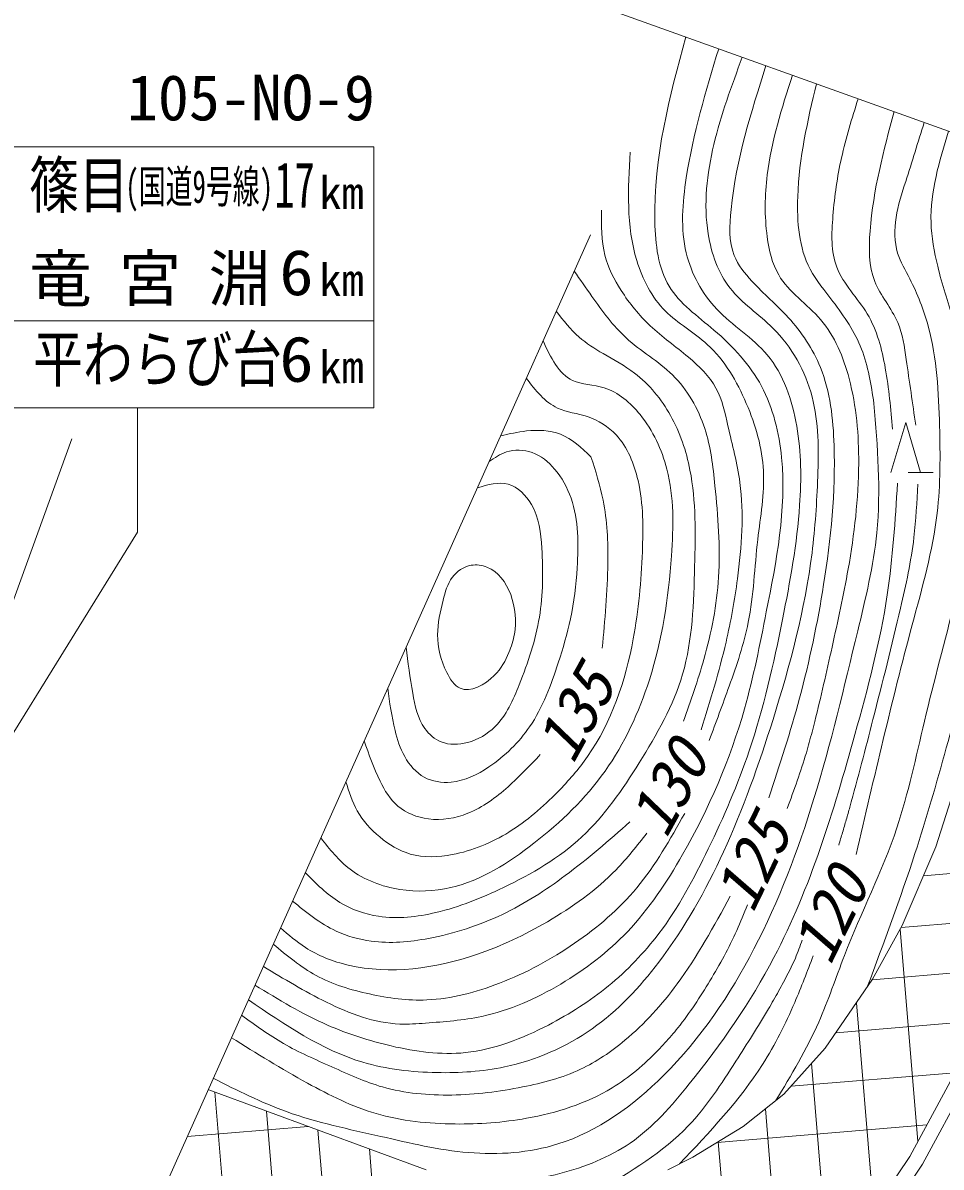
# Model space of a CAD drawing. Units: millimetres, scale not verified. Extents: x 40000 to 680000, y 20000 to 380000.
# Drawn here: x 481852 to 518769, y 291572 to 337588 of the extents above; entities that cross this region are included whole.
import ezdxf
from ezdxf.enums import TextEntityAlignment as Align

# ---------------------------------------------------------------- set-up
doc = ezdxf.new("R2010")
doc.units = ezdxf.units.MM
doc.header["$LTSCALE"] = 1000
for name, color, linetype, lineweight in [('M-BGD', 7, 'Continuous', 13), ('M-BMK-SRVR', 3, 'Continuous', 13), ('M-STR-STRC', 7, 'Continuous', 13)]:
    doc.layers.add(name, color=color, linetype=linetype, lineweight=lineweight)
doc.styles.add('ＭＳ ゴシック', font='')
doc.styles.get('ＭＳ ゴシック').set_extended_font_data('MS Gothic')

msp = doc.modelspace()

# ---------------------------------------------------------------- linework, layer by layer
at = {"layer": 'M-BGD'}
for p, q in [((516745, 319511), (517345, 321511)), ((517345, 321511), (517945, 319511)), ((517445, 319511), (518445, 319511)), ((518552, 304446), (519979, 308928)), ((517198, 301293), (518552, 304446)), ((518056, 303292), (522936, 303698)), ((517162, 301211), (522217, 301631)), ((516016, 299126), (517198, 301293)), ((517125, 301124), (517834, 292610)), ((514103, 296358), (516016, 299126)), ((516006, 299108), (521407, 299557)), ((515363, 298181), (516057, 289836)), ((517506, 292004), (520656, 297834)), ((514532, 296978), (520460, 297471)), ((518021, 291694), (521196, 297571)), ((512449, 294502), (514103, 296358)), ((513559, 295747), (514255, 287379)), ((512734, 294822), (519325, 295370)), ((489329, 294678), (498072, 291459)), ((489572, 294588), (489973, 289774)), ((510817, 293205), (512449, 294502)), ((491643, 293826), (492076, 288615)), ((511705, 293910), (512417, 285350)), ((493324, 293207), (488459, 292802)), ((508782, 291975), (510817, 293205)), ((509763, 292568), (518190, 293269)), ((493713, 293064), (494180, 287456)), ((495783, 292302), (496283, 286297)), ((509807, 292594), (510520, 284025)), ((507776, 291460), (508782, 291975)), ((515043, 288318), (517506, 292004)), ((515523, 287958), (518021, 291694))]:
    msp.add_line(p, q, dxfattribs=at)
for points, knots in [([(491519, 299646), (492346, 299143), (493173, 298640), (494058, 298205), (494990, 297747), (495987, 297364), (497006, 297325), (497349, 297312), (497694, 297338), (498040, 297363), (498799, 297419), (499559, 297474), (500298, 297632), (501414, 297870), (502482, 298344), (503475, 298934), (504461, 299519), (505374, 300218), (506155, 301039), (507029, 301958), (507740, 303029), (508375, 304141), (509434, 305995), (510284, 307962), (510862, 309998), (511226, 311279), (511482, 312587), (511742, 313903), (512147, 315952), (512561, 318019), (512354, 320105), (512255, 321103), (512014, 322105), (511550, 322976), (511088, 323840), (510407, 324575), (509635, 325234), (508979, 325795), (508257, 326301), (507836, 326995), (507390, 327730), (507281, 328676), (507261, 329598), (507205, 332202), (507855, 334612), (508506, 337023)], [0, 0, 0, 0, 1, 1, 1, 2, 2, 2, 3, 3, 3, 4, 4, 4, 5, 5, 5, 6, 6, 6, 7, 7, 7, 8, 8, 8, 9, 9, 9, 10, 10, 10, 11, 11, 11, 12, 12, 12, 13, 13, 13, 14, 14, 14, 15, 15, 15, 15]), ([(491179, 298886), (492132, 298309), (493085, 297732), (494097, 297286), (494917, 296925), (495777, 296649), (496662, 296444), (497644, 296217), (498659, 296077), (499648, 296177), (500806, 296294), (501929, 296741), (502978, 297287), (503838, 297735), (504647, 298250), (505390, 298857), (506144, 299474), (506829, 300186), (507418, 300963), (508213, 302012), (508834, 303182), (509408, 304370), (510030, 305658), (510598, 306967), (511054, 308314), (511635, 310031), (512035, 311809), (512393, 313597), (512698, 315120), (512974, 316651), (513082, 318191), (513155, 319245), (513150, 320302), (512966, 321368), (512787, 322409), (512436, 323458), (511779, 324239), (511200, 324927), (510382, 325407), (509750, 326076), (509156, 326705), (508726, 327501), (508525, 328335), (508288, 329316), (508368, 330351), (508524, 331359), (508800, 333143), (509313, 334847), (509826, 336550)], [0, 0, 0, 0, 1, 1, 1, 2, 2, 2, 3, 3, 3, 4, 4, 4, 5, 5, 5, 6, 6, 6, 7, 7, 7, 8, 8, 8, 9, 9, 9, 10, 10, 10, 11, 11, 11, 12, 12, 12, 13, 13, 13, 14, 14, 14, 15, 15, 15, 16, 16, 16, 16]), ([(490920, 298306), (492387, 297298), (493855, 296289), (495513, 295793), (496468, 295508), (497487, 295393), (498499, 295373), (499415, 295354), (500326, 295413), (501217, 295603), (502472, 295870), (503688, 296395), (504739, 297135), (505776, 297865), (506651, 298803), (507418, 299815), (508461, 301188), (509306, 302696), (510021, 304256), (510810, 305978), (511442, 307764), (512011, 309577), (512699, 311773), (513294, 314007), (513579, 316277), (513707, 317290), (513772, 318309), (513809, 319339), (513847, 320420), (513853, 321513), (513579, 322555), (513308, 323580), (512766, 324557), (512009, 325311), (511446, 325871), (510764, 326308), (510286, 326919), (509808, 327529), (509534, 328313), (509405, 329101), (509208, 330308), (509354, 331526), (509634, 332699), (509921, 333900), (510349, 335055), (510776, 336209)], [0, 0, 0, 0, 1, 1, 1, 2, 2, 2, 3, 3, 3, 4, 4, 4, 5, 5, 5, 6, 6, 6, 7, 7, 7, 8, 8, 8, 9, 9, 9, 10, 10, 10, 11, 11, 11, 12, 12, 12, 13, 13, 13, 14, 14, 14, 15, 15, 15, 15]), ([(511846, 306418), (512279, 307749), (512712, 309080), (513076, 310431), (513481, 311933), (513801, 313460), (514046, 314996), (514342, 316844), (514529, 318705), (514466, 320595), (514431, 321668), (514315, 322751), (513916, 323735), (513616, 324472), (513157, 325154), (512621, 325742), (512158, 326248), (511637, 326685), (511164, 327198), (510875, 327511), (510605, 327852), (510452, 328234), (510226, 328795), (510256, 329445), (510322, 330079), (510535, 332120), (511131, 333994), (511727, 335868)], [0, 0, 0, 0, 1, 1, 1, 2, 2, 2, 3, 3, 3, 4, 4, 4, 5, 5, 5, 6, 6, 6, 7, 7, 7, 8, 8, 8, 9, 9, 9, 9]), ([(512583, 305999), (512718, 306369), (512854, 306740), (512984, 307112), (513114, 307485), (513240, 307859), (513351, 308237), (513391, 308376), (513430, 308514), (513468, 308653), (513506, 308792), (513543, 308931), (513580, 309070), (513616, 309210), (513652, 309349), (513687, 309489), (513939, 310484), (514161, 311485), (514384, 312487), (514616, 313530), (514848, 314573), (515034, 315626), (515282, 317029), (515447, 318451), (515455, 319875), (515461, 321019), (515367, 322165), (515071, 323283), (514844, 324142), (514499, 324985), (513923, 325656), (513384, 326283), (512645, 326760), (512238, 327455), (511974, 327905), (511851, 328447), (511778, 328986), (511666, 329825), (511676, 330656), (511778, 331474), (511947, 332835), (512369, 334161), (512791, 335486)], [0, 0, 0, 0, 1, 1, 1, 2, 2, 2, 3, 3, 3, 4, 4, 4, 5, 5, 5, 6, 6, 6, 7, 7, 7, 8, 8, 8, 9, 9, 9, 10, 10, 10, 11, 11, 11, 12, 12, 12, 13, 13, 13, 14, 14, 14, 14]), ([(516067, 322287), (515952, 323034), (515838, 323781), (515569, 324469), (515301, 325156), (514880, 325785), (514420, 326383), (514092, 326810), (513744, 327221), (513501, 327685), (513053, 328544), (512968, 329587), (513003, 330594), (513058, 332167), (513406, 333654), (513754, 335141)], [0, 0, 0, 0, 1, 1, 1, 2, 2, 2, 3, 3, 3, 4, 4, 4, 5, 5, 5, 5]), ([(515431, 334539), (515186, 333750), (514941, 332961), (514764, 332164), (514595, 331402), (514487, 330633), (514420, 329829), (514360, 329122), (514331, 328388), (514573, 327761), (514834, 327084), (515412, 326531), (515798, 325886), (516196, 325224), (516392, 324464), (516526, 323704), (516671, 322885), (516744, 322064), (516817, 321243)], [0, 0, 0, 0, 1, 1, 1, 2, 2, 2, 3, 3, 3, 4, 4, 4, 5, 5, 5, 6, 6, 6, 6]), ([(517751, 321407), (517623, 322283), (517494, 323158), (517368, 324048), (517296, 324560), (517224, 325075), (517024, 325541), (516776, 326115), (516333, 326612), (516105, 327187), (515857, 327809), (515860, 328522), (515913, 329216), (516041, 330886), (516460, 332453), (516879, 334020)], [0, 0, 0, 0, 1, 1, 1, 2, 2, 2, 3, 3, 3, 4, 4, 4, 5, 5, 5, 5]), ([(512116, 294238), (512740, 295272), (513364, 296306), (513850, 297404), (514237, 298277), (514536, 299190), (514883, 300084), (515554, 301810), (516403, 303466), (516988, 305214), (517456, 306610), (517755, 308064), (518098, 309501), (518486, 311128), (518929, 312733), (519322, 314363), (519635, 315663), (519917, 316980), (519972, 318307), (520010, 319209), (519943, 320117), (519895, 321025), (519850, 321870), (519822, 322716), (519704, 323551), (519603, 324262), (519438, 324965), (519244, 325657), (519043, 326372), (518810, 327075), (518631, 327800), (518488, 328379), (518379, 328972), (518363, 329561), (518328, 330798), (518699, 332016), (519069, 333235)], [0, 0, 0, 0, 1, 1, 1, 2, 2, 2, 3, 3, 3, 4, 4, 4, 5, 5, 5, 6, 6, 6, 7, 7, 7, 8, 8, 8, 9, 9, 9, 10, 10, 10, 11, 11, 11, 12, 12, 12, 12]), ([(518087, 333587), (517843, 332794), (517600, 332001), (517346, 331213), (517192, 330735), (517034, 330258), (516957, 329756), (516885, 329281), (516885, 328783), (517022, 328332), (517132, 327970), (517331, 327637), (517508, 327296), (517826, 326684), (518075, 326044), (518253, 325386), (518602, 324091), (518670, 322729), (518706, 321373), (518738, 320199), (518745, 319029), (518610, 317877), (518432, 316358), (518006, 314869), (517607, 313378), (516784, 310306), (516071, 307227), (515358, 304149)], [0, 0, 0, 0, 1, 1, 1, 2, 2, 2, 3, 3, 3, 4, 4, 4, 5, 5, 5, 6, 6, 6, 7, 7, 7, 8, 8, 8, 9, 9, 9, 9]), ([(515802, 298816), (516465, 300595), (517129, 302375), (517716, 304180), (518172, 305585), (518583, 307005), (518978, 308430), (519356, 309790), (519721, 311154), (520050, 312526), (520377, 313891), (520669, 315264), (520853, 316661), (521092, 318476), (521148, 320330), (520890, 322135), (520736, 323219), (520468, 324286), (520201, 325350), (520013, 326099), (519827, 326847), (519703, 327609), (519615, 328154), (519559, 328705), (519550, 329255), (519530, 330481), (519743, 331699), (519956, 332916)], [0, 0, 0, 0, 1, 1, 1, 2, 2, 2, 3, 3, 3, 4, 4, 4, 5, 5, 5, 6, 6, 6, 7, 7, 7, 8, 8, 8, 9, 9, 9, 9]), ([(509446, 308735), (509717, 309460), (509988, 310185), (510250, 310917), (510551, 311759), (510841, 312611), (511015, 313482), (511233, 314573), (511269, 315694), (511397, 316812), (511503, 317735), (511673, 318656), (511627, 319569), (511580, 320494), (511312, 321409), (510937, 322287), (510557, 323177), (510068, 324027), (509367, 324660), (508837, 325138), (508187, 325492), (507683, 326000), (507137, 326549), (506763, 327278), (506534, 328028), (506105, 329435), (506185, 330914), (506265, 332392)], [0, 0, 0, 0, 1, 1, 1, 2, 2, 2, 3, 3, 3, 4, 4, 4, 5, 5, 5, 6, 6, 6, 7, 7, 7, 8, 8, 8, 9, 9, 9, 9]), ([(509127, 309163), (509487, 310331), (509848, 311500), (510122, 312688), (510316, 313527), (510466, 314375), (510582, 315236), (510754, 316522), (510848, 317836), (510677, 319106), (510574, 319870), (510374, 320618), (510198, 321385), (510077, 321908), (509968, 322441), (509718, 322899), (509456, 323381), (509040, 323781), (508607, 324144), (508092, 324576), (507553, 324957), (507074, 325408), (506631, 325825), (506239, 326304), (505906, 326826), (505622, 327269), (505381, 327744), (505254, 328243), (505105, 328827), (505112, 329445), (505120, 330063)], [0, 0, 0, 0, 1, 1, 1, 2, 2, 2, 3, 3, 3, 4, 4, 4, 5, 5, 5, 6, 6, 6, 7, 7, 7, 8, 8, 8, 9, 9, 9, 10, 10, 10, 10]), ([(508413, 309501), (508703, 310325), (508993, 311148), (509230, 311990), (509535, 313070), (509754, 314181), (509824, 315297), (509901, 316519), (509799, 317748), (509675, 318974), (509596, 319754), (509509, 320532), (509266, 321277), (509005, 322080), (508565, 322844), (507966, 323432), (507399, 323987), (506691, 324385), (506108, 324918), (505578, 325402), (505152, 325998), (504733, 326589), (504493, 326928), (504255, 327266), (504017, 327604)], [0, 0, 0, 0, 1, 1, 1, 2, 2, 2, 3, 3, 3, 4, 4, 4, 5, 5, 5, 6, 6, 6, 7, 7, 7, 8, 8, 8, 8]), ([(493205, 303419), (493640, 302978), (494074, 302537), (494595, 302218), (495065, 301931), (495605, 301744), (496155, 301661), (496921, 301546), (497706, 301634), (498459, 301810), (499402, 302032), (500295, 302393), (501170, 302814), (502309, 303361), (503416, 304009), (504328, 304857), (505239, 305705), (505956, 306752), (506630, 307829), (507343, 308967), (508009, 310139), (508376, 311396), (508780, 312780), (508821, 314267), (508858, 315742), (508891, 317047), (508920, 318343), (508672, 319606), (508522, 320365), (508272, 321113), (507891, 321797), (507525, 322456), (507036, 323057), (506442, 323506), (506049, 323803), (505609, 324034), (505179, 324286), (504839, 324485), (504505, 324697), (504213, 324954), (503869, 325258), (503583, 325626), (503297, 325994)], [0, 0, 0, 0, 1, 1, 1, 2, 2, 2, 3, 3, 3, 4, 4, 4, 5, 5, 5, 6, 6, 6, 7, 7, 7, 8, 8, 8, 9, 9, 9, 10, 10, 10, 11, 11, 11, 12, 12, 12, 13, 13, 13, 14, 14, 14, 14]), ([(493826, 304808), (494189, 304355), (494552, 303902), (495004, 303556), (495573, 303119), (496284, 302852), (497010, 302739), (497694, 302631), (498391, 302660), (499053, 302813), (500279, 303097), (501382, 303806), (502396, 304597), (503486, 305447), (504472, 306392), (505256, 307495), (506042, 308602), (506624, 309870), (507039, 311173), (507551, 312785), (507808, 314452), (507929, 316151), (508013, 317326), (508033, 318516), (507743, 319643), (507541, 320430), (507188, 321185), (506666, 321834), (506280, 322314), (505801, 322736), (505217, 322911), (504797, 323038), (504322, 323037), (503954, 323208), (503390, 323470), (503076, 324135), (502763, 324799)], [0, 0, 0, 0, 1, 1, 1, 2, 2, 2, 3, 3, 3, 4, 4, 4, 5, 5, 5, 6, 6, 6, 7, 7, 7, 8, 8, 8, 9, 9, 9, 10, 10, 10, 11, 11, 11, 12, 12, 12, 12]), ([(494839, 307073), (494965, 306669), (495091, 306265), (495294, 305903), (495519, 305501), (495838, 305150), (496201, 304850), (496568, 304545), (496979, 304293), (497426, 304164), (497964, 304009), (498552, 304034), (499116, 304140), (499934, 304293), (500699, 304615), (501394, 305046), (502114, 305493), (502758, 306056), (503354, 306663), (503790, 307108), (504199, 307577), (504554, 308084), (505521, 309468), (506077, 311137), (506390, 312812), (506608, 313976), (506709, 315142), (506757, 316315), (506797, 317272), (506801, 318233), (506585, 319181), (506432, 319855), (506168, 320522), (505703, 321018), (505392, 321351), (504991, 321607), (504552, 321753), (504150, 321886), (503717, 321928), (503352, 322096), (502843, 322331), (502466, 322812), (502090, 323294)], [0, 0, 0, 0, 1, 1, 1, 2, 2, 2, 3, 3, 3, 4, 4, 4, 5, 5, 5, 6, 6, 6, 7, 7, 7, 8, 8, 8, 9, 9, 9, 10, 10, 10, 11, 11, 11, 12, 12, 12, 13, 13, 13, 14, 14, 14, 14]), ([(489506, 295143), (490473, 294656), (491440, 294168), (492451, 293802), (493675, 293360), (494963, 293096), (496241, 292808), (497409, 292543), (498568, 292258), (499763, 292157), (500969, 292055), (502212, 292142), (503361, 292502), (504971, 293007), (506397, 294050), (507610, 295259), (509109, 296752), (510284, 298498), (511246, 300351), (512248, 302280), (513019, 304325), (513657, 306400), (514340, 308619), (514872, 310872), (515417, 313138), (515732, 314445), (516051, 315755), (516183, 317081), (516353, 318800), (516210, 320544), (516067, 322287)], [0, 0, 0, 0, 1, 1, 1, 2, 2, 2, 3, 3, 3, 4, 4, 4, 5, 5, 5, 6, 6, 6, 7, 7, 7, 8, 8, 8, 9, 9, 9, 10, 10, 10, 10]), ([(501057, 320983), (501400, 321061), (501744, 321138), (502102, 321176), (502561, 321225), (503045, 321209), (503461, 321047), (503927, 320866), (504309, 320503), (504691, 320141)], [0, 0, 0, 0, 1, 1, 1, 2, 2, 2, 3, 3, 3, 3]), ([(496520, 310835), (496597, 310264), (496674, 309693), (496813, 309136), (496903, 308773), (497019, 308416), (497205, 308083), (497394, 307745), (497654, 307433), (497989, 307250), (498309, 307076), (498698, 307020), (499067, 307055), (499618, 307106), (500124, 307358), (500585, 307667), (501235, 308103), (501796, 308652), (502226, 309284), (502753, 310058), (503085, 310957), (503377, 311856), (503568, 312441), (503741, 313026), (503867, 313620), (504010, 314294), (504090, 314980), (504136, 315678), (504198, 316621), (504197, 317588), (503891, 318471), (503744, 318895), (503526, 319300), (503229, 319646), (502982, 319934), (502681, 320182), (502323, 320308), (501995, 320423), (501620, 320436), (501294, 320332), (501041, 320251), (500817, 320098), (500593, 319945)], [0, 0, 0, 0, 1, 1, 1, 2, 2, 2, 3, 3, 3, 4, 4, 4, 5, 5, 5, 6, 6, 6, 7, 7, 7, 8, 8, 8, 9, 9, 9, 10, 10, 10, 11, 11, 11, 12, 12, 12, 13, 13, 13, 14, 14, 14, 14]), ([(504691, 320141), (504875, 319563), (505058, 318985), (505177, 318393), (505343, 317567), (505382, 316715), (505371, 315868), (505357, 314718), (505251, 313578), (505145, 312437)], [0, 0, 0, 0, 1, 1, 1, 2, 2, 2, 3, 3, 3, 3]), ([(497259, 312487), (497337, 311872), (497414, 311257), (497523, 310631), (497610, 310129), (497717, 309620), (498013, 309210), (498181, 308978), (498411, 308777), (498675, 308671), (499000, 308541), (499379, 308554), (499728, 308647), (500150, 308759), (500530, 308987), (500830, 309284), (501291, 309739), (501564, 310357), (501810, 310974), (502167, 311871), (502467, 312768), (502618, 313694), (502765, 314597), (502771, 315528), (502715, 316462), (502679, 317073), (502617, 317685), (502299, 318225), (502082, 318593), (501747, 318927), (501368, 319034), (500982, 319142), (500552, 319016), (500121, 318890)], [0, 0, 0, 0, 1, 1, 1, 2, 2, 2, 3, 3, 3, 4, 4, 4, 5, 5, 5, 6, 6, 6, 7, 7, 7, 8, 8, 8, 9, 9, 9, 10, 10, 10, 11, 11, 11, 11]), ([(500350, 290782), (501385, 290917), (502420, 291051), (503438, 291316), (504441, 291576), (505428, 291961), (506271, 292541), (507188, 293172), (507935, 294032), (508644, 294915), (509938, 296525), (511106, 298207), (512050, 300007), (513519, 302806), (514445, 305888), (515303, 308965), (515823, 310830), (516318, 312694), (516604, 314593), (516827, 316076), (516922, 317580), (517018, 319084)], [0, 0, 0, 0, 1, 1, 1, 2, 2, 2, 3, 3, 3, 4, 4, 4, 5, 5, 5, 6, 6, 6, 7, 7, 7, 7]), ([(514653, 304524), (514704, 304693), (514756, 304862), (514806, 305031), (514856, 305200), (514906, 305369), (514954, 305539), (515003, 305708), (515051, 305878), (515098, 306048), (515426, 307220), (515729, 308399), (516030, 309578), (516412, 311067), (516792, 312556), (517140, 314057), (517357, 314994), (517562, 315937), (517676, 316890), (517760, 317600), (517794, 318317), (517828, 319034)], [0, 0, 0, 0, 1, 1, 1, 2, 2, 2, 3, 3, 3, 4, 4, 4, 5, 5, 5, 6, 6, 6, 7, 7, 7, 7]), ([(500511, 315702), (500312, 315781), (500087, 315814), (499874, 315775), (499574, 315722), (499297, 315528), (499115, 315285), (498917, 315022), (498828, 314701), (498747, 314379), (498630, 313913), (498529, 313446), (498527, 312983), (498524, 312471), (498642, 311965), (498895, 311464), (499029, 311196), (499202, 310931), (499434, 310827), (499840, 310645), (500427, 310965), (500805, 311342), (501090, 311625), (501256, 311940), (501393, 312273), (501489, 312504), (501570, 312744), (501614, 313008), (501780, 314007), (501414, 315342), (500511, 315702)], [0, 0, 0, 0, 1, 1, 1, 2, 2, 2, 3, 3, 3, 4, 4, 4, 5, 5, 5, 6, 6, 6, 7, 7, 7, 8, 8, 8, 9, 9, 9, 10, 10, 10, 10]), ([(495573, 308716), (495763, 308170), (495953, 307624), (496212, 307095), (496396, 306722), (496615, 306358), (496925, 306092), (497261, 305804), (497705, 305632), (498155, 305574), (498695, 305505), (499243, 305601), (499741, 305801), (500344, 306043), (500874, 306437), (501359, 306869), (501817, 307278), (502235, 307721), (502654, 308164)], [0, 0, 0, 0, 1, 1, 1, 2, 2, 2, 3, 3, 3, 4, 4, 4, 5, 5, 5, 6, 6, 6, 6]), ([(491918, 300538), (492468, 300079), (493019, 299620), (493638, 299282), (494299, 298921), (495038, 298697), (495787, 298534), (496551, 298368), (497325, 298264), (498096, 298296), (499088, 298337), (500073, 298602), (501009, 298965), (502081, 299380), (503089, 299923), (504034, 300573), (504957, 301209), (505821, 301947), (506533, 302802), (507289, 303712), (507874, 304754), (508459, 305796)], [0, 0, 0, 0, 1, 1, 1, 2, 2, 2, 3, 3, 3, 4, 4, 4, 5, 5, 5, 6, 6, 6, 7, 7, 7, 7]), ([(492692, 302271), (493249, 301819), (493806, 301367), (494447, 301067), (494889, 300859), (495371, 300723), (495858, 300658), (496623, 300556), (497401, 300628), (498162, 300770), (499193, 300963), (500193, 301287), (501133, 301736), (502026, 302163), (502864, 302704), (503659, 303297), (504563, 303971), (505411, 304711), (506259, 305452)], [0, 0, 0, 0, 1, 1, 1, 2, 2, 2, 3, 3, 3, 4, 4, 4, 5, 5, 5, 6, 6, 6, 6]), ([(492211, 301194), (492532, 300915), (492853, 300635), (493208, 300405), (493728, 300069), (494322, 299840), (494932, 299697), (496623, 299299), (498436, 299559), (500085, 300119), (501089, 300459), (502031, 300911), (502940, 301441), (503939, 302024), (504896, 302703), (505698, 303530), (506145, 303991), (506544, 304498), (506943, 305005)], [0, 0, 0, 0, 1, 1, 1, 2, 2, 2, 3, 3, 3, 4, 4, 4, 5, 5, 5, 6, 6, 6, 6]), ([(490642, 297684), (491192, 297283), (491743, 296881), (492330, 296543), (492951, 296185), (493613, 295899), (494272, 295604), (494942, 295305), (495610, 294997), (496311, 294795), (497207, 294538), (498157, 294456), (499095, 294472), (500055, 294489), (501002, 294609), (501943, 294796), (502744, 294955), (503540, 295163), (504274, 295509), (504914, 295810), (505507, 296217), (506054, 296674), (506849, 297339), (507546, 298110), (508157, 298940), (508973, 300047), (509633, 301258), (510293, 302469)], [0, 0, 0, 0, 1, 1, 1, 2, 2, 2, 3, 3, 3, 4, 4, 4, 5, 5, 5, 6, 6, 6, 7, 7, 7, 8, 8, 8, 9, 9, 9, 9]), ([(490235, 296775), (491242, 296151), (492250, 295527), (493293, 294951), (494177, 294463), (495087, 294010), (496049, 293726), (497072, 293425), (498154, 293316), (499227, 293306), (500191, 293296), (501148, 293366), (502098, 293536), (503305, 293751), (504501, 294127), (505543, 294761), (506224, 295176), (506839, 295701), (507393, 296274), (507485, 296370), (507576, 296467), (507666, 296566), (507755, 296665), (507843, 296765), (507929, 296866), (508016, 296967), (508101, 297070), (508184, 297173), (508663, 297768), (509083, 298409), (509477, 299065), (509872, 299721), (510240, 300392), (510552, 301089), (510704, 301428), (510843, 301772), (510981, 302117)], [0, 0, 0, 0, 1, 1, 1, 2, 2, 2, 3, 3, 3, 4, 4, 4, 5, 5, 5, 6, 6, 6, 7, 7, 7, 8, 8, 8, 9, 9, 9, 10, 10, 10, 11, 11, 11, 12, 12, 12, 12]), ([(504974, 290611), (506278, 291387), (507583, 292163), (508606, 293230), (509344, 294000), (509936, 294922), (510520, 295834), (510966, 296532), (511408, 297224), (511826, 297934), (511896, 298052), (511965, 298171), (512034, 298290), (512102, 298409), (512170, 298529), (512236, 298649), (512303, 298769), (512368, 298890), (512433, 299011), (512603, 299329), (512769, 299650), (512910, 299981), (513012, 300219), (513100, 300462), (513188, 300705)], [0, 0, 0, 0, 1, 1, 1, 2, 2, 2, 3, 3, 3, 4, 4, 4, 5, 5, 5, 6, 6, 6, 7, 7, 7, 8, 8, 8, 8]), ([(513628, 300074), (513389, 299445), (513149, 298816), (512883, 298196), (512513, 297335), (512091, 296491), (511589, 295704), (510659, 294244), (509457, 292974), (508255, 291705)], [0, 0, 0, 0, 1, 1, 1, 2, 2, 2, 3, 3, 3, 3])]:
    msp.add_open_spline(points, degree=3, knots=knots, dxfattribs=at)
at = {"layer": 'M-BMK-SRVR'}
for p, q in [((498826, 340495), (531691, 328708)), ((479673, 273148), (504672, 329069)), ((483817, 320867), (464875, 268471))]:
    msp.add_line(p, q, dxfattribs=at)
at = {"layer": 'M-STR-STRC'}
for p, q in [((495963, 332604), (476963, 332601)), ((495964, 322104), (495963, 332604)), ((495964, 325604), (476964, 325601)), ((495964, 322104), (476964, 322101)), ((486464, 322102), (486465, 317102)), ((471488, 292941), (486465, 317102))]:
    msp.add_line(p, q, dxfattribs=at)

# ---------------------------------------------------------------- texts
at = {"layer": 'M-BGD', "style": 'ＭＳ ゴシック', "oblique": 15}
for s, rotation, p in [('135', 61.121, (503153, 308161)), ('130', 61.121, (506904, 305179)), ('125', 64.04, (510365, 302129)), ('120', 64.04, (513479, 300024))]:
    msp.add_text(s, height=1833, rotation=rotation, dxfattribs=at).set_placement(p, align=Align.MIDDLE_LEFT)
at = {"layer": 'M-STR-STRC', "style": 'ＭＳ ゴシック'}
for s, height, p in [('105-NO-9', 1833, (486031, 333117)), ('km', 1320, (493763, 329703)), ('km', 1320, (493764, 326203)), ('km', 1320, (493764, 322703))]:
    msp.add_text(s, height=height, rotation=0.008, dxfattribs=at).set_placement(p, align=Align.BOTTOM_LEFT)
for s, height, width, p in [('篠目', 1833, 0.8, (482105, 329602)), ('(国道9号線)', 1320, 0.6, (485971, 329952)), ('17', 1833, 0.65, (491963, 329603)), ('6', 1833, 1.1, (492164, 326085)), ('平わらび台', 1833, 0.8, (482267, 322602)), ('6', 1833, 1.1, (492164, 322603))]:
    msp.add_text(s, height=height, rotation=0.008, dxfattribs=dict(at, width=width)).set_placement(p, align=Align.BOTTOM_LEFT)
at = {"layer": 'M-STR-STRC', "insert": (482114, 326187), "char_height": 1833, "attachment_point": 7, "rotation": 0.008, "style": 'ＭＳ ゴシック'}
msp.add_mtext('\\T1.44;竜宮淵', dxfattribs=at)

doc.saveas('drawing.dxf')
